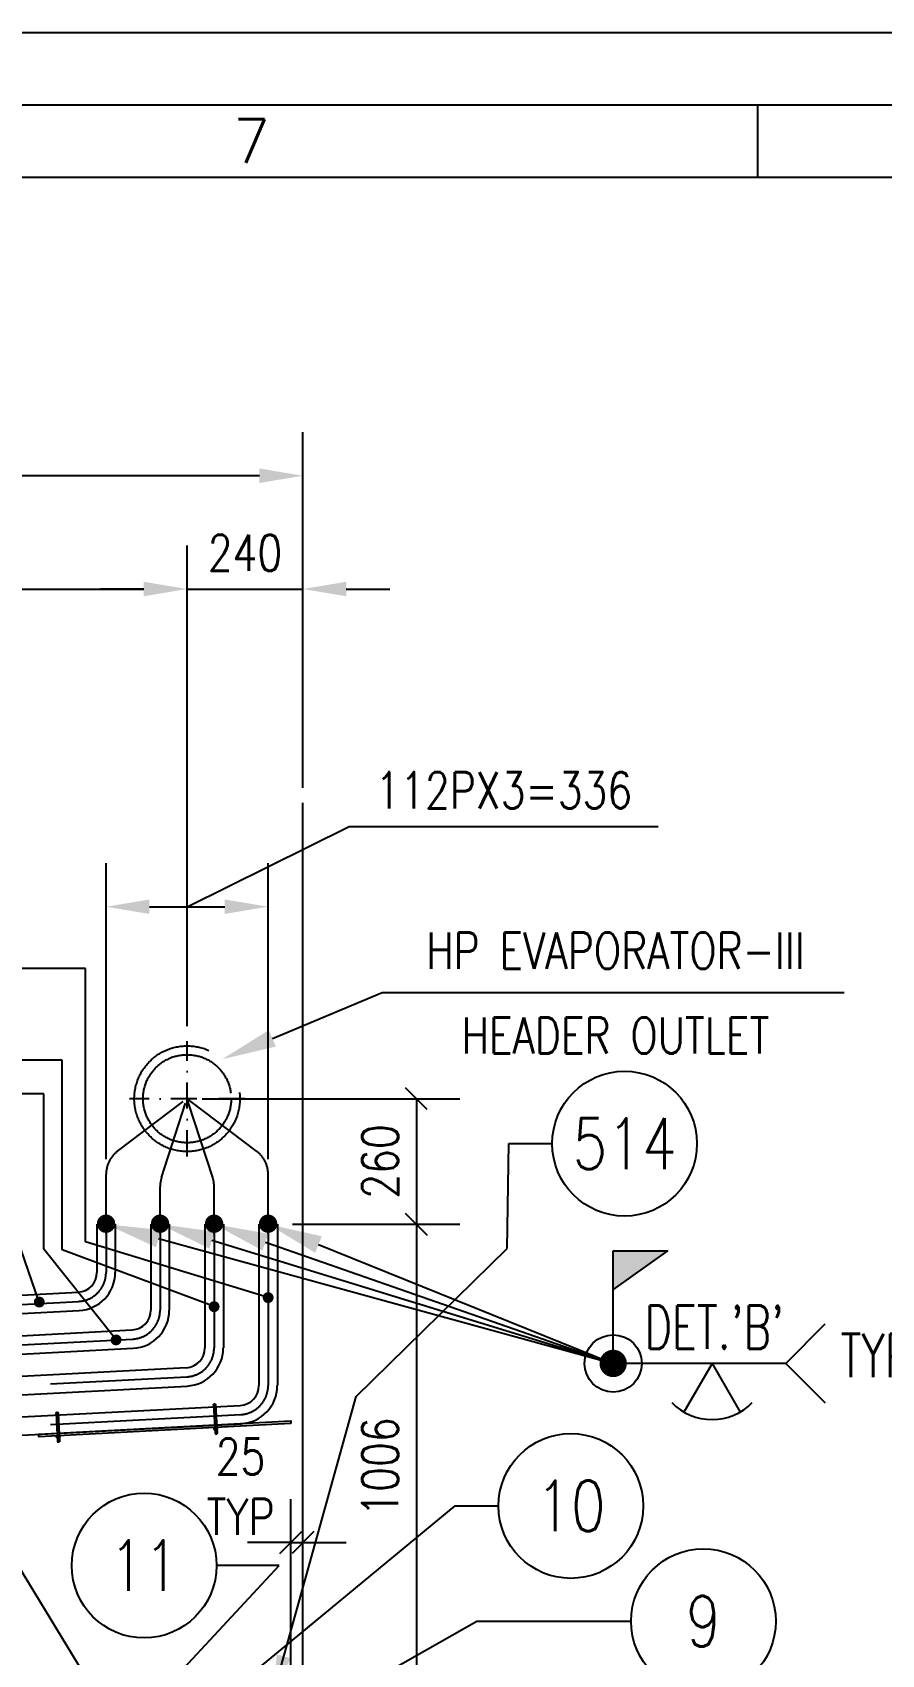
# Model space of a CAD drawing. Extents: x -4179 to 25200, y 0 to 17850.
# Drawn here: x 11096 to 12856, y 14489 to 17850 of the extents above; entities that cross this region are included whole.
import ezdxf
from ezdxf import colors
from ezdxf.entities.mleader import LeaderData, LeaderLine
from ezdxf.enums import TextEntityAlignment as Align
from ezdxf.math import Vec2, Vec3

# ---------------------------------------------------------------- set-up
doc = ezdxf.new("R2010")
doc.units = 0
doc.header["$LTSCALE"] = 450
doc.header["$MEASUREMENT"] = 0
for name, pattern in [('CENTER', [2, 1.25, -0.25, 0.25, -0.25]), ('CENTSHORT', [0.22, 0.12, -0.05, 0, -0.05]), ('HIDSHORT', [0.18, 0.1, -0.08]), ('PHANTOM', [2.5, 1.25, -0.25, 0.25, -0.25, 0.25, -0.25])]:
    doc.linetypes.add(name, pattern=pattern)
for name, color, linetype in [('BORDER', 7, 'Continuous'), ('CEN', 1, 'CENTER'), ('DIM', 1, 'Continuous'), ('G', 3, 'Continuous'), ('HID1', 8, 'PHANTOM')]:
    doc.layers.add(name, color=color, linetype=linetype)
doc.styles.add('COMP21', font='ROMANC', dxfattribs={"height": 2})
doc.styles.add('COMP3', font='romanc', dxfattribs={"width": 0.9, "height": 3})
doc.styles.add('SIMP2', font='romans.shx', dxfattribs={"height": 60})
doc.styles.add('SIMP21', font='romans.shx', dxfattribs={"width": 0.8, "height": 45})
doc.styles.add('SIMP25', font='romans.shx', dxfattribs={"width": 0.8, "height": 75})
doc.styles.add('SIMP3', font='ROMANS', dxfattribs={"height": 3})
doc.styles.add('SIMP35', font='romans.shx', dxfattribs={"width": 0.8, "height": 105})
doc.styles.add('SIMP4', font='romans.shx', dxfattribs={"height": 120})
doc.styles.get("Standard").update_dxf_attribs({"font": 'ROMANS.SHX'})
doc.dimstyles.get("Standard").update_dxf_attribs({"dimscale": 500.1, "dimtxt": 75, "dimasz": 0.18, "dimexe": 0.18, "dimexo": 0.0625, "dimgap": 0.075, "dimtad": 1, "dimdec": 0, "dimrnd": 0.5, "dimzin": 0, "dimdsep": 46, "dimtxsty": 'SIMP25', "dimcen": 0.09, "dimadec": 0, "dimazin": 0, "dimtfac": 1, "dimtdec": 0, "dimtmove": 1, "dimatfit": 3, "dimfxl": 1, "dimtolj": 1, "dimtzin": 0, "dimarcsym": 0})

# ---------------------------------------------------------------- blocks, each defined once
blk = doc.blocks.new('ShopWeld')
blk.add_hatch(color=256).paths.add_polyline_path([(19.1, 1.05, 1), (-19, 1.05, 1)])
blk = doc.blocks.new('Weld_Detail')
for p, q in [((11.92, 0), (14.65, 2.73)), ((11.92, 0), (14.65, -2.73)), ((6.83, 0), (4.89, -3.36)), ((6.83, 0), (8.77, -3.36))]:
    blk.add_line(p, q)
blk.add_lwpolyline([(11.92, 0), (0, 0)])
blk.add_circle((0, 0), 1.98)
blk.add_arc((6.83, 0), 3.88, 224.1337, 315.8663)
at = {"color": 7, "style": 'SIMP25', "width": 0.7}
for tag, p in [('2', (2.18, 1)), ('1', (15.71, -0.96))]:
    blk.add_attdef(tag, p, '', height=3, dxfattribs=at)
blk = doc.blocks.new('weld_DetailFlag')
h = blk.add_hatch(color=256)
h.dxf.hatch_style = 1
h.paths.add_polyline_path([(3.75, 7.77), (0, 7.77), (0, 5.11)])
blk.add_line((0, 0), (0, 7.77))
blk.add_lwpolyline([(0, 7.77), (3.75, 7.77), (0, 5.11)])
at = {"const_width": 0.949}
blk.add_lwpolyline([(0.47, 0, -1), (-0.47, 0, -1)], format="xyb", close=True, dxfattribs=at)
blk = doc.blocks.new('_Oblique')
at = {"color": 0, "linetype": 'ByBlock', "lineweight": -2}
blk.add_line((-0.25, -0.25), (0.25, 0.25), dxfattribs=at)
blk = doc.blocks.new('*D18')
at = {"layer": 'Defpoints', "color": 0, "transparency": 16777216}
for p in [(11416.8, 15640.9), (11603.9, 15380.9), (11892, 15380.9)]:
    blk.add_point(p, dxfattribs=at)
at = {"layer": 'DIM', "color": 0, "lineweight": -2, "transparency": 16777216}
for p, q in [((11448.1, 15640.9), (11982, 15640.9)), ((11892, 15640.9), (11892, 15380.9)), ((11635.1, 15380.9), (11982, 15380.9))]:
    blk.add_line(p, q, dxfattribs=at)
at = {"layer": 'DIM', "color": 0, "lineweight": -2, "transparency": 16777216, "xscale": 90.018, "yscale": 90.018, "zscale": 90.018}
for p, rotation in [((11892, 15640.9), 90), ((11892, 15380.9), 270)]:
    blk.add_blockref('_Oblique', p, dxfattribs=dict(at, rotation=rotation))
at = {"layer": 'DIM', "color": 0, "transparency": 16777216, "insert": (11817, 15510.9), "char_height": 75, "attachment_point": 5, "rotation": 90, "style": 'SIMP25'}
blk.add_mtext('\\A1;260', dxfattribs=at)
blk = doc.blocks.new('*D19')
at = {"layer": 'Defpoints', "color": 0, "transparency": 16777216}
for p in [(11603.9, 15380.9), (11308.8, 14374.9), (11892, 14374.9)]:
    blk.add_point(p, dxfattribs=at)
at = {"layer": 'DIM', "color": 0, "lineweight": -2, "transparency": 16777216}
for p, q in [((11635.1, 15380.9), (11982, 15380.9)), ((11892, 15380.9), (11892, 14374.9)), ((11340.1, 14374.9), (11982, 14374.9))]:
    blk.add_line(p, q, dxfattribs=at)
at = {"layer": 'DIM', "color": 0, "lineweight": -2, "transparency": 16777216, "xscale": 90.018, "yscale": 90.018, "zscale": 90.018}
for p, rotation in [((11892, 15380.9), 90), ((11892, 14374.9), 270)]:
    blk.add_blockref('_Oblique', p, dxfattribs=dict(at, rotation=rotation))
at = {"layer": 'DIM', "color": 0, "transparency": 16777216, "insert": (11817, 14877.9), "char_height": 75, "attachment_point": 5, "rotation": 90, "style": 'SIMP25'}
blk.add_mtext('\\A1;1006', dxfattribs=at)
blk = doc.blocks.new('*D20')
at = {"layer": 'Defpoints', "color": 0, "transparency": 16777216}
for p in [(11584.8, 16038.7), (11248.8, 15484.4), (11584.8, 15484.4)]:
    blk.add_point(p, dxfattribs=at)
at = {"layer": 'DIM', "color": 0, "lineweight": -2, "transparency": 16777216}
for p, q in [((11416.8, 16038.7), (11752.9, 16205)), ((11752.9, 16205), (12393.6, 16205)), ((11248.8, 15515.7), (11248.8, 16128.7)), ((11584.8, 15515.7), (11584.8, 16128.7)), ((11338.8, 16038.7), (11494.8, 16038.7))]:
    blk.add_line(p, q, dxfattribs=at)
at = {"layer": 'DIM', "color": 0, "transparency": 16777216}
for points in [[(11338.8, 16053.7), (11338.8, 16023.7), (11248.8, 16038.7)], [(11494.8, 16053.7), (11494.8, 16023.7), (11584.8, 16038.7)]]:
    blk.add_solid(points, dxfattribs=at)
at = {"layer": 'DIM', "color": 0, "transparency": 16777216, "insert": (12073.3, 16280), "char_height": 75, "attachment_point": 5, "style": 'SIMP25'}
blk.add_mtext('\\A1;112PX3=336', dxfattribs=at)
blk = doc.blocks.new('*D21')
at = {"layer": 'Defpoints', "color": 0, "transparency": 16777216}
for p in [(1956.8, 16931.6), (1956.8, 16253.9), (11656.8, 16253.9)]:
    blk.add_point(p, dxfattribs=at)
at = {"layer": 'DIM', "color": 0, "lineweight": -2, "transparency": 16777216}
for p, q in [((1956.8, 16285.2), (1956.8, 17021.6)), ((11656.8, 16285.2), (11656.8, 17021.6)), ((11566.8, 16931.6), (2046.8, 16931.6))]:
    blk.add_line(p, q, dxfattribs=at)
at = {"layer": 'DIM', "color": 0, "transparency": 16777216}
for points in [[(2046.8, 16946.6), (2046.8, 16916.6), (1956.8, 16931.6)], [(11566.8, 16946.6), (11566.8, 16916.6), (11656.8, 16931.6)]]:
    blk.add_solid(points, dxfattribs=at)
at = {"layer": 'DIM', "color": 0, "transparency": 16777216, "insert": (6806.8, 17026.2), "char_height": 75, "attachment_point": 5, "style": 'SIMP25'}
blk.add_mtext('\\A1;9700 CASING O/S.(REF.)', dxfattribs=at)
blk = doc.blocks.new('TBWES-E1')
at = {"layer": 'BORDER'}
blk.add_line((420, 585), (420, 590), dxfattribs=at)
at = {"layer": 'BORDER', "color": 3}
blk.add_lwpolyline([(0, 595), (840, 595), (840, 0), (0, 0), (0, 595)], dxfattribs=at)
for points in [[(5, 590), (835, 590), (835, 5), (5, 5)], [(29, 585), (830, 585), (830, 10), (29, 10)]]:
    blk.add_lwpolyline(points, close=True, dxfattribs=at)
for tag, p, height, style in [('TBWAUTDN', (5, 131.09), 2, 'SIMP2'), ('TBWAUTUP', (17, 131.09), 2, 'SIMP2'), ('TBWSCALE', (763.94, 51.86), 2, 'SIMP21'), ('DRNINI', (778.63, 44.82), 2, 'SIMP21'), ('TBWDRNDT', (810.97, 44.91), 2, 'SIMP21'), ('TBWLL1', (793, 42.67), 2, 'SIMP21'), ('TBWRL1', (809, 42.67), 2, 'SIMP21'), ('TBWTTLST', (655.99, 40.05), 2, 'SIMP2'), ('TBWTTLWT', (757.01, 39.8), 2, 'SIMP2'), ('CHKINI', (778.63, 38.48), 2, 'SIMP21'), ('TBWCHKDT', (811.39, 38.46), 2, 'SIMP21'), ('TBWLL2', (793, 36.33), 2, 'SIMP21'), ('TBWRL2', (809, 36.33), 2, 'SIMP21'), ('APPINI', (778.63, 32.15), 2, 'SIMP21'), ('TBWAPRDT', (811.39, 32.06), 2, 'SIMP21'), ('TBWLL3', (793, 30), 2, 'SIMP21'), ('TBWRL3', (809, 30), 2, 'SIMP21'), ('TBWALINEST', (513.06, 23.13), 2, 'SIMP2'), ('ATBWREVST', (524.2, 23.11), 2, 'SIMP21'), ('ATBWREVEND', (606.79, 23.11), 2, 'SIMP21'), ('ATBWREVMS1', (608.36, 23.57), 2, 'SIMP21'), ('ATBWREVMS2', (622.73, 23.57), 2, 'SIMP21'), ('ATBWREVCS1', (623.38, 23.57), 2, 'SIMP21'), ('ATBWREVCS2', (637.76, 23.57), 2, 'SIMP21'), ('ATBWREVAS1', (638.31, 23.57), 2, 'SIMP21'), ('ATBWREVAS2', (652.68, 23.57), 2, 'SIMP21'), ('TBWALINEEND', (652.95, 23.19), 2, 'SIMP2'), ('ATBWREV', (516.42, 20.56), 2, 'SIMP21'), ('ATBWREVMDT', (608.36, 20.56), 2, 'SIMP21'), ('ATBWREVCDT', (623.38, 20.56), 2, 'SIMP21'), ('ATBWREVADT', (638.39, 20.56), 2, 'SIMP21'), ('TBWREV', (818.59, 14.54), 3, 'SIMP3')]:
    blk.add_attdef(tag, p, '', height=height, dxfattribs=dict(style=style))
at = {"color": 7, "style": 'SIMP4', "width": 0.8}
for tag, p in [('TBWBLRNO', (788.06, 64.25)), ('TBWREFNO', (779.02, 50.52)), ('TBWDRGNO', (762.64, 17.02))]:
    blk.add_attdef(tag, p, '', height=4, dxfattribs=at)
at = {"color": 3, "style": 'COMP3', "width": 0.9}
blk.add_attdef('TBWTYPE', (762.02, 64.15), '', height=3, dxfattribs=at)
at = {"style": 'COMP21'}
blk.add_attdef('MFG_LOC', text='', height=2, dxfattribs=at).set_placement((696.15, 45.9), align=Align.MIDDLE_CENTER)
at = {"width": 0.8}
for tag, p, height, style in [('SHEET_NO', (764.98, 11.73), 2.5, 'SIMP25'), ('AUTOGEN_INFO', (654.93, 6.33), 2.5, 'SIMP25'), ('TBWKONP', (761.04, 1.29), 2.1, 'SIMP21')]:
    blk.add_attdef(tag, p, '', height=height, dxfattribs=dict(at, style=style))
at = {"layer": 'BORDER', "style": 'SIMP3'}
blk.add_text('7', height=3, dxfattribs=at).set_placement((385, 587.5), align=Align.MIDDLE)
blk = doc.blocks.new('*D42')
at = {"layer": 'Defpoints', "color": 0, "transparency": 16777216}
for p in [(11416.8, 16696.9), (11416.8, 15760.1), (2028.8, 14683.9)]:
    blk.add_point(p, dxfattribs=at)
at = {"layer": 'DIM', "color": 0, "lineweight": -2, "transparency": 16777216}
for p, q in [((2028.8, 14715.2), (2028.8, 16786.9)), ((11416.8, 15791.4), (11416.8, 16786.9)), ((2118.8, 16696.9), (11326.8, 16696.9))]:
    blk.add_line(p, q, dxfattribs=at)
at = {"layer": 'DIM', "color": 0, "transparency": 16777216}
for points in [[(2118.8, 16711.9), (2118.8, 16681.9), (2028.8, 16696.9)], [(11326.8, 16711.9), (11326.8, 16681.9), (11416.8, 16696.9)]]:
    blk.add_solid(points, dxfattribs=at)
at = {"layer": 'DIM', "color": 0, "transparency": 16777216, "insert": (6722.8, 16771.9), "char_height": 75, "attachment_point": 5, "style": 'SIMP25'}
blk.add_mtext('\\A1;9388', dxfattribs=at)
blk = doc.blocks.new('*D43')
at = {"layer": 'Defpoints', "color": 0, "transparency": 16777216}
for p in [(11656.8, 16696.9), (11656.8, 16253.9), (11416.8, 15760.1)]:
    blk.add_point(p, dxfattribs=at)
at = {"layer": 'DIM', "color": 0, "lineweight": -2, "transparency": 16777216}
for p, q in [((11416.8, 15791.4), (11416.8, 16786.9)), ((11656.8, 16285.2), (11656.8, 16786.9)), ((11326.8, 16696.9), (11236.8, 16696.9)), ((11416.8, 16696.9), (11656.8, 16696.9)), ((11746.8, 16696.9), (11836.9, 16696.9))]:
    blk.add_line(p, q, dxfattribs=at)
at = {"layer": 'DIM', "color": 0, "transparency": 16777216}
for points in [[(11326.8, 16711.9), (11326.8, 16681.9), (11416.8, 16696.9)], [(11746.8, 16711.9), (11746.8, 16681.9), (11656.8, 16696.9)]]:
    blk.add_solid(points, dxfattribs=at)
at = {"layer": 'DIM', "color": 0, "transparency": 16777216, "insert": (11536.8, 16771.9), "char_height": 75, "attachment_point": 5, "style": 'SIMP25'}
blk.add_mtext('\\A1;240', dxfattribs=at)
blk = doc.blocks.new('CB0131')
at = {"color": 7}
blk.add_circle((5, 0), 5, dxfattribs=at)
at = {"color": 3, "style": 'SIMP35', "width": 0.8}
blk.add_attdef('P.NO.', text='', height=3.5, dxfattribs=at).set_placement((5, 0), align=Align.MIDDLE)
blk = doc.blocks.new('NUT-M4-T')
at = {"color": 0, "linetype": 'ByBlock'}
for p, q in [((-3.5, 3.8), (-3.3, 4)), ((-3.5, 3.8), (-3.5, 0.2)), ((-3.5, 0.2), (-3.3, 0)), ((-3.3, 4), (3.3, 4)), ((-3.3, 0), (3.3, 0)), ((-1.7, 3.6), (-1.7, 0.4)), ((1.7, 3.6), (1.7, 0.4)), ((3.5, 3.8), (3.3, 4)), ((3.3, 0), (3.5, 0.2)), ((3.5, 3.8), (3.5, 0.2))]:
    blk.add_line(p, q, dxfattribs=at)
at = {"color": 1, "linetype": 'CENTSHORT'}
blk.add_line((0, 4.2), (0, -0.5), dxfattribs=at)
at = {"color": 0, "linetype": 'ByBlock'}
for centre, radius, start, end in [((-2.7, 2.6), 1.42, 45.6164, 121.21), ((-2.7, 1.4), 1.42, 238.79, 314.3836), ((0, 0.1), 3.95, 63.9922, 116.0078), ((0, 3.9), 3.95, 243.9922, 296.0078), ((2.7, 2.6), 1.42, 58.79, 134.3836), ((2.7, 1.4), 1.42, 225.6164, 301.21)]:
    blk.add_arc(centre, radius, start, end, dxfattribs=at)
blk = doc.blocks.new('AUcl_Typ2-M4_T38.1_F')
for p, q in [((-2, 36.5), (-1.5, 37)), ((-2, -23), (-2, 36.5)), ((2, 36.5), (-2, 36.5)), ((-1.5, 12), (-1.5, 37)), ((-1.5, 37), (1.5, 37)), ((1.5, 12), (1.5, 37)), ((1.5, 37), (2, 36.5)), ((2, -23), (2, 36.5))]:
    blk.add_line(p, q)
at = {"color": 1, "linetype": 'CENTSHORT', "ltscale": 0.2}
for p, q in [((0, -25.7), (0, 37)), ((2.2, -23), (-2.2, -23))]:
    blk.add_line(p, q, dxfattribs=at)
at = {"color": 0, "linetype": 'ByBlock'}
for p, q in [((-2, 12), (2, 12)), ((-0.5, 24.6), (0.4, 24.1))]:
    blk.add_line(p, q, dxfattribs=at)
blk.add_lwpolyline([(-3.5, 24.6), (-3.5, 24.1), (3.5, 24.1), (3.5, 24.6)], close=True, dxfattribs=at)
at = {"color": 1, "linetype": 'HIDSHORT'}
blk.add_arc((0, -23), 2, 0, 180, dxfattribs=at)
blk.add_arc((0, -23), 2, 180, 0)
at = {"color": 0, "linetype": 'ByBlock'}
blk.add_blockref('NUT-M4-T', (0, 24.6), dxfattribs=at)
blk = doc.blocks.new('LPEvap3-AntCh-Side-TYP2-F')
at = {"color": 2}
blk.add_lwpolyline([(107, 23.8), (-416, 24.1), (-416, 19), (107, 18.8)], close=True, dxfattribs=at)
for p in [(-376, 0), (-49, 0)]:
    blk.add_blockref('AUcl_Typ2-M4_T38.1_F', p)
blk = doc.blocks.new('*D256')
at = {"layer": 'Defpoints', "color": 0, "transparency": 16777216}
for p in [(11656.8, 14721.5), (11631.8, 14399), (11656.8, 14399)]:
    blk.add_point(p, dxfattribs=at)
at = {"layer": 'DIM', "color": 0, "lineweight": -2, "transparency": 16777216}
for p, q in [((11631.8, 14430.2), (11631.8, 14811.5)), ((11656.8, 14430.2), (11656.8, 14811.5)), ((11631.8, 14721.5), (11541.8, 14721.5)), ((11631.8, 14721.5), (11656.8, 14721.5)), ((11656.8, 14721.5), (11746.8, 14721.5))]:
    blk.add_line(p, q, dxfattribs=at)
at = {"layer": 'DIM', "color": 0, "lineweight": -2, "transparency": 16777216, "xscale": 90.018, "yscale": 90.018, "zscale": 90.018}
blk.add_blockref('_Oblique', (11631.8, 14721.5), dxfattribs=at)
at = {"layer": 'DIM', "color": 0, "lineweight": -2, "transparency": 16777216, "xscale": 90.018, "yscale": 90.018, "zscale": 90.018, "rotation": 180}
blk.add_blockref('_Oblique', (11656.8, 14721.5), dxfattribs=at)
at = {"layer": 'DIM', "color": 0, "transparency": 16777216, "insert": (11527.6, 14837.2), "char_height": 75, "attachment_point": 5, "style": 'SIMP25'}
blk.add_mtext('\\A1;25\\PTYP', dxfattribs=at)

msp = doc.modelspace()

# ---------------------------------------------------------------- linework, layer by layer
at = {"color": 1, "linetype": 'CENTSHORT'}
for p, q in [((11416.8, 15521.5), (11416.8, 15760.1)), ((11536.3, 15640.9), (11297.6, 15640.9))]:
    msp.add_line(p, q, dxfattribs=at)
for p, q in [((11248.8, 15361.9), (11248.8, 15400)), ((11360.8, 15361.9), (11360.8, 15400)), ((11472.8, 15361.9), (11472.8, 15400)), ((11584.8, 15361.9), (11584.8, 15400)), ((11229.8, 15380.9), (11229.8, 15281)), ((11267.9, 15380.9), (11267.9, 15281)), ((11341.8, 15380.9), (11341.8, 15202.9)), ((11379.9, 15380.9), (11379.9, 15202.9)), ((11453.8, 15380.9), (11453.8, 15124.6)), ((11491.9, 15380.9), (11491.9, 15124.6)), ((11565.8, 15380.9), (11565.8, 15046.5)), ((11603.9, 15380.9), (11603.9, 15046.5)), ((2084.7, 14762.9), (11191, 15240.2)), ((2086.7, 14724.8), (11193, 15202.1)), ((2084.7, 14678.9), (11303, 15162)), ((2086.7, 14640.8), (11305, 15124)), ((2144.7, 14597.9), (11415, 15083.8)), ((2146.7, 14559.8), (11417, 15045.7)), ((2144.7, 14513.9), (11527, 15005.6)), ((2146.7, 14475.8), (11529, 14967.6))]:
    msp.add_line(p, q)
for centre, radius in [((11188.8, 15281), 41), ((11188.8, 15281), 79), ((11300.8, 15202.9), 41), ((11300.8, 15202.9), 79), ((11412.8, 15124.6), 41), ((11412.8, 15124.6), 79), ((11524.8, 15046.5), 41), ((11524.8, 15046.5), 79)]:
    msp.add_arc(centre, radius, 273.0004, 0)
at = {"layer": 'CEN'}
for p, q in [((11248.8, 15380.9), (11248.8, 15281)), ((11360.8, 15380.9), (11360.8, 15202.9)), ((11472.8, 15380.9), (11472.8, 15124.6)), ((11584.8, 15380.9), (11584.8, 15046.5)), ((2085.7, 14743.8), (11192, 15221.1)), ((2085.7, 14659.8), (11304, 15143)), ((2145.7, 14578.8), (11416, 15064.7)), ((2145.7, 14494.8), (11528, 14986.6))]:
    msp.add_line(p, q, dxfattribs=at)
for centre in [(11188.8, 15281), (11300.8, 15202.9), (11412.8, 15124.6), (11524.8, 15046.5)]:
    msp.add_arc(centre, 60, 273.0004, 0, dxfattribs=at)
at = {"layer": 'G'}
msp.add_line((11656.8, 12958.9), (11656.8, 16253.9), dxfattribs=at)
at = {"layer": 'HID1'}
for p, q in [((11424.8, 15634.9), (11416.8, 15640.9)), ((11419.9, 15631.4), (11416.8, 15640.9)), ((11248.8, 15390.9), (11248.8, 15380.9)), ((11360.8, 15390.9), (11360.8, 15380.9))]:
    msp.add_line(p, q, dxfattribs=at)
for points in [[(11248.8, 15390.9), (11248.8, 15484.4, -0.235469), (11272.7, 15532.3), (11408.8, 15634.9)], [(11360.8, 15390.9), (11360.8, 15459.1, -0.078702), (11363.8, 15477.6), (11413.7, 15631.4)], [(11472.8, 15380.9), (11472.8, 15459.1, 0.078702), (11469.9, 15477.6), (11419.9, 15631.4)], [(11584.8, 15380.9), (11584.8, 15484.4, 0.235469), (11560.9, 15532.3), (11424.8, 15634.9)]]:
    msp.add_lwpolyline(points, format="xyb", dxfattribs=at)
for radius in [109.5, 91.3]:
    msp.add_circle((11416.8, 15640.9), radius, dxfattribs=at)

# ---------------------------------------------------------------- block references
at = {"xscale": 30, "yscale": 30}
for name, p, zscale in [('TBWES-E1', (0, 0), 30), ('weld_DetailFlag', (12300.1, 15092.5), 0.6666666666666666)]:
    msp.add_blockref(name, p, dxfattribs=dict(at, zscale=zscale))
for name, p, zscale, values in [('CB0131', (12173.7, 15547.8), 30, {'P.NO.': '514'}), ('Weld_Detail', (12300.1, 15092.5), 0.6666666666666666, {'2': "DET.'B'", '1': 'TYP.'}), ('CB0131', (12062.3, 14797.2), 30, {'P.NO.': '10'}), ('CB0131', (11177.7, 14673.7), 30, {'P.NO.': '11'}), ('CB0131', (12337.1, 14558.4), 30, {'P.NO.': '9'})]:
    msp.add_blockref(name, p, dxfattribs=dict(at, zscale=zscale)).add_auto_attribs(values)
at = {"xscale": -1}
for p in [(11248.8, 15380.9), (11360.8, 15380.9), (11472.8, 15380.9), (11584.8, 15380.9)]:
    msp.add_blockref('ShopWeld', p, dxfattribs=at)
at = {"xscale": -1, "rotation": 183.0004179978472}
msp.add_blockref('LPEvap3-AntCh-Side-TYP2-F', (11523.9, 14986.4), dxfattribs=at)

# ---------------------------------------------------------------- texts
at = {"char_height": 75, "attachment_point": 5, "style": 'SIMP25'}
for s, insert, width in [('HP EVAPORATOR-III', (12304.9, 15947.7), 1687.5), ('HEADER OUTLET', (12304.9, 15771.8), 1462.5)]:
    msp.add_mtext(s, dxfattribs=dict(at, insert=insert, width=width))

# ---------------------------------------------------------------- dimensions: what is measured, and where the dimension line sits
at = {"layer": 'DIM'}
dim = msp.add_linear_dim(base=(1956.8, 16931.6), p1=(11656.8, 16253.9), p2=(1956.8, 16253.9), angle=180, text='9700 CASING O/S.(REF.)', dimstyle='Standard', dxfattribs=at)
dim.commit()
dim.dimension.update_dxf_attribs({"geometry": '*D21', "text_midpoint": (6806.8, 17026.2)})
for base, p1, p2, picture, middle in [((11416.8, 16696.9), (2028.8, 14683.9), (11416.8, 15760.1), '*D42', (6722.8, 16771.9)), ((11656.8, 16696.9), (11416.8, 15760.1), (11656.8, 16253.9), '*D43', (11536.8, 16771.9))]:
    dim = msp.add_linear_dim(base=base, p1=p1, p2=p2, dimstyle='Standard', dxfattribs=at)
    dim.commit()
    dim.dimension.update_dxf_attribs({"geometry": picture, "text_midpoint": middle})
dim = msp.add_linear_dim(base=(11584.8, 16038.7), p1=(11248.8, 15484.4), p2=(11584.8, 15484.4), angle=180, text='112PX3=336', dimstyle='Standard', dxfattribs=at)
dim.commit()
dim.dimension.update_dxf_attribs({"geometry": '*D20', "text_midpoint": (11790.4, 16205), "dimtype": 160})
for base, p1, p2, picture, middle in [((11892, 15380.9), (11416.8, 15640.9), (11603.9, 15380.9), '*D18', (11817, 15510.9)), ((11892, 14374.9), (11603.9, 15380.9), (11308.8, 14374.9), '*D19', (11817, 14877.9))]:
    dim = msp.add_linear_dim(base=base, p1=p1, p2=p2, angle=90, dimstyle='Standard', override={"dimblk1": 'Oblique', "dimblk2": 'Oblique', "dimsah": 1}, dxfattribs=at)
    dim.commit()
    dim.dimension.update_dxf_attribs({"geometry": picture, "text_midpoint": middle})
dim = msp.add_linear_dim(base=(11656.8, 14721.5), p1=(11631.8, 14399), p2=(11656.8, 14399), text='<>\\XTYP', dimstyle='Standard', override={"dimblk1": 'Oblique', "dimblk2": 'Oblique', "dimsah": 1}, dxfattribs=at)
dim.commit()
dim.dimension.update_dxf_attribs({"geometry": '*D256', "text_midpoint": (11527.6, 14837.2), "dimtype": 160})

# ---------------------------------------------------------------- leaders
for points in [[(11472.8, 15210.1), (11157.7, 15327.6), (11157.7, 15720.7), (10556.5, 15720.7), (10556.5, 15910.7), (10456.5, 15910.7)], [(11584.8, 15228.8), (11205.8, 15344.6), (11205.8, 15910.7), (10936.5, 15910.7)], [(11269.5, 15141.2), (11119.9, 15329.3), (11119.9, 15650.7), (10556.5, 15650.7), (10556.5, 15460.7), (10456.5, 15460.7)], [(11110.3, 15219.6), (11026.5, 15460.7), (10936.5, 15460.7)], [(11248.8, 14200.9), (11972.6, 14797.2), (12062.6, 14797.2)], [(11248.5, 14374.9), (11066.5, 14673.7), (10976.5, 14673.7)], [(11248.8, 14287.9), (11607.7, 14673.7), (11477.7, 14673.7)], [(11248.8, 14122.9), (12017.1, 14558.4), (12337.1, 14558.4)]]:
    msp.add_leader(points, dimstyle='Standard', override={"dimldrblk": 'DotSmall'}, dxfattribs=at)
msp.add_leader([(11593, 14399), (11767.2, 15024.1), (12080.5, 15330.8), (12083.7, 15547.8), (12173.7, 15547.8)], dimstyle='Standard', dxfattribs=at)
ml = msp.add_multileader_mtext('Standard', dxfattribs=at)
ml.set_content('', color=256)
ml.set_leader_properties()
ml.build(insert=Vec2(0, 0))
ml.multileader.update_dxf_attribs({"dogleg_length": 0.36, "arrow_head_size": 112.5})
ctx = ml.context
ctx.base_point, ctx.char_height, ctx.arrow_head_size, ctx.landing_gap_size, ctx.plane_origin = Vec3(12779.2, 15860.9), 0.18, 112.5, 0.09, Vec3(15916.8, -8138.1)
notes = []
notes.append((ctx, [(0, (1, 1, 0), (12778.9, 15860.9), (1, 0), 0.36, [(0, [(11489.6, 15722.8), (11821.5, 15860.9)], 0, [])])]))
ctx.mtext.insert, ctx.mtext.flow_direction = Vec3(12779.3, 15861), 5
ml = msp.add_multileader_mtext('Standard', dxfattribs=at)
ml.set_content('', color=256)
ml.set_leader_properties()
ml.build(insert=Vec2(0, 0))
ml.multileader.update_dxf_attribs({"dogleg_length": 0.36, "arrow_head_size": 112.5})
ctx = ml.context
ctx.base_point, ctx.char_height, ctx.arrow_head_size, ctx.landing_gap_size, ctx.plane_origin = Vec3(12300.9, 15092.4), 0.18, 112.5, 0.09, Vec3(15916.8, -8613.1)
notes.append((ctx, [(1, (1, 1, 0), (12300.6, 15092.4), (1, 0), 0.36, [(0, [(11248.8, 15380.9), (12300.1, 15092.5)], 0, [])])]))
ctx.mtext.insert, ctx.mtext.flow_direction = Vec3(12301, 15092.5), 5
ml = msp.add_multileader_mtext('Standard', dxfattribs=at)
ml.set_content('', color=256)
ml.set_leader_properties()
ml.build(insert=Vec2(0, 0))
ml.multileader.update_dxf_attribs({"dogleg_length": 0.36, "arrow_head_size": 112.5})
ctx = ml.context
ctx.base_point, ctx.char_height, ctx.arrow_head_size, ctx.landing_gap_size, ctx.plane_origin = Vec3(12285.4, 15092.5), 0.18, 112.5, 0.09, Vec3(15916.8, -8613.1)
ctx.text_align_type = 2
notes.append((ctx, [(0, (1, 1, 0), (12285.9, 15092.5), (-1, 0), 0.36, [(0, [(11360.8, 15380.9), (12300.1, 15092.5)], 0, [])])]))
ctx.mtext.insert, ctx.mtext.alignment, ctx.mtext.flow_direction = Vec3(12285.4, 15092.5), 3, 5
ml = msp.add_multileader_mtext('Standard', dxfattribs=at)
ml.set_content('', color=256)
ml.set_leader_properties()
ml.build(insert=Vec2(0, 0))
ml.multileader.update_dxf_attribs({"dogleg_length": 0.36, "arrow_head_size": 112.5})
ctx = ml.context
ctx.base_point, ctx.char_height, ctx.arrow_head_size, ctx.landing_gap_size, ctx.plane_origin = Vec3(12300, 15092.5), 0.18, 112.5, 0.09, Vec3(15916.8, -8613.1)
ctx.text_align_type = 2
notes.append((ctx, [(0, (1, 1, 0), (12300.5, 15092.5), (-1, 0), 0.36, [(0, [(11472.8, 15380.9), (12300.1, 15092.5)], 0, [])])]))
ctx.mtext.insert, ctx.mtext.alignment, ctx.mtext.flow_direction = Vec3(12300, 15092.5), 3, 5
ml = msp.add_multileader_mtext('Standard', dxfattribs=at)
ml.set_content('', color=256)
ml.set_leader_properties()
ml.build(insert=Vec2(0, 0))
ml.multileader.update_dxf_attribs({"dogleg_length": 0.36, "arrow_head_size": 112.5})
ctx = ml.context
ctx.base_point, ctx.char_height, ctx.arrow_head_size, ctx.landing_gap_size, ctx.plane_origin = Vec3(12300, 15092.4), 0.18, 112.5, 0.09, Vec3(15916.8, -8613.1)
ctx.text_align_type = 2
notes.append((ctx, [(0, (1, 1, 0), (12300.6, 15092.4), (-1, 0), 0.36, [(0, [(11584.8, 15380.9), (12300.1, 15092.5)], 0, [])])]))
ctx.mtext.insert, ctx.mtext.alignment, ctx.mtext.flow_direction = Vec3(12300.1, 15092.5), 3, 5
for ctx, leaders in notes:
    for number, flags, end, landing, length, lines in leaders:
        leader = LeaderData()
        leader.index, (leader.has_last_leader_line, leader.has_dogleg_vector, leader.attachment_direction) = number, flags
        leader.last_leader_point, leader.dogleg_vector, leader.dogleg_length = Vec3(end), Vec3(landing), length
        for number, points, colour, breaks in lines:
            line = LeaderLine()
            line.index, line.vertices, line.color, line.breaks = number, Vec3.list(points), colors.encode_raw_color(colour), breaks
            leader.lines.append(line)
        ctx.leaders.append(leader)

doc.saveas('drawing.dxf')
